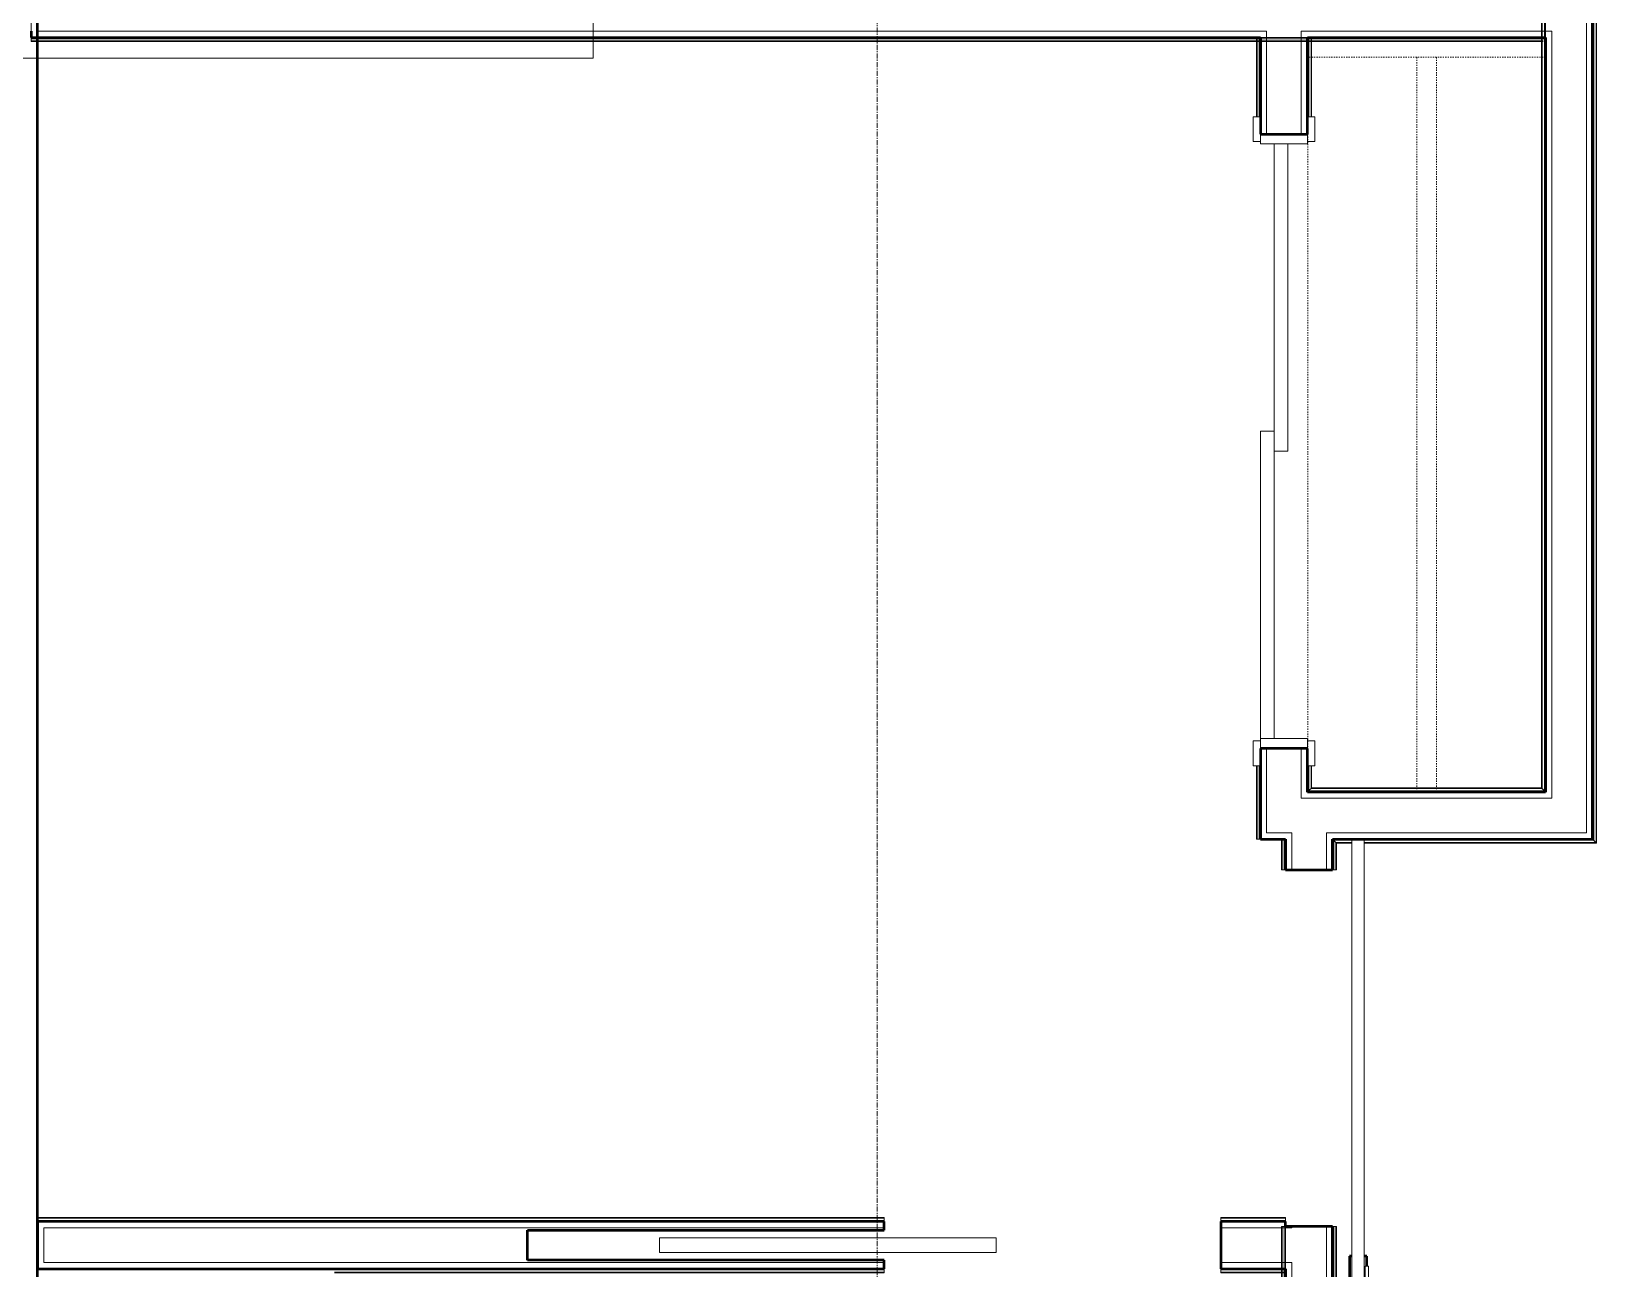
# Model space of a CAD drawing. Header units: inches. Extents: x -4218 to -1830, y 9767 to 12426.
# Drawn here: x -2912.7 to -2754.7, y 10522.5 to 10647.4 of the extents above; entities that cross this region are included whole.
import ezdxf

# ---------------------------------------------------------------- set-up
doc = ezdxf.new("R2010")
doc.units = ezdxf.units.IN
doc.header["$MEASUREMENT"] = 0
doc.linetypes.add('Dash', pattern=[0.25, 0.125, -0.125])
doc.linetypes.add('Grid Line 1_2_', pattern=[0.875, 0.5, -0.125, 0.125, -0.125])
for name, color, linetype, lineweight in [('0-1', 7, 'Continuous', 5), ('0-2', 253, 'Continuous', 9), ('A-AREA-IDEN', 2, 'Continuous', 9), ('A-DOOR-1', 7, 'Continuous', 9), ('A-DOOR-2', 50, 'Continuous', 20), ('A-DOOR-3', 250, 'Continuous', 50), ('A-DOOR-FRAM-1', 50, 'Continuous', 20), ('A-WALL-1', 250, 'Continuous', 50), ('A-WALL-2', 10, 'Continuous', 13), ('A-WALL-3', 254, 'Continuous', 9), ('A-WALL-4', 253, 'Continuous', 9), ('A-WALL-5', 252, 'Continuous', 9), ('A-WALL-6', 7, 'Continuous', 9), ('I-WALL-1', 250, 'Continuous', 50), ('I-WALL-3', 253, 'Continuous', 9), ('I-WALL-4', 252, 'Continuous', 9), ('Q-CASE-HDLN-1', 7, 'Dash', 9), ('S-GRID-1', 1, 'Grid Line 1_2_', 9)]:
    doc.layers.add(name, color=color, linetype=linetype, lineweight=lineweight)

# ---------------------------------------------------------------- blocks, each defined once
blk = doc.blocks.new('Basic Wall _ INT - W4BØF - _5_8 GYP - 2X4 WOOD_BATT_ - 5_8 GYP_ - ___-3182892-BACKGROUND - 3RD FLOOR')
at = {"layer": 'A-WALL-4'}
for p, q in [((-2781.32, 10565.87), (-2781.35, 10565.89)), ((-2781.15, 10565.69), (-2781.21, 10565.75)), ((-2781, 10565.54), (-2781.14, 10565.69)), ((-2780.94, 10565.48), (-2781, 10565.54)), ((-2781.35, 10476.16), (-2781.35, 10475.54)), ((-2781.35, 10475.52), (-2781.32, 10475.52)), ((-2781.21, 10475.52), (-2781.15, 10475.52)), ((-2781.14, 10475.52), (-2781, 10475.52)), ((-2781, 10475.54), (-2781, 10476.16)), ((-2781, 10475.52), (-2780.94, 10475.52))]:
    blk.add_line(p, q, dxfattribs=at)
at = {"layer": 'A-WALL-5'}
for p, q in [((-2781.35, 10565.89), (-2781.35, 10562.79)), ((-2781, 10562.79), (-2781, 10565.54)), ((-2781.35, 10562.79), (-2781.32, 10562.79)), ((-2781.21, 10562.79), (-2781.15, 10562.79)), ((-2781.14, 10562.79), (-2781, 10562.79)), ((-2781, 10562.79), (-2780.94, 10562.79)), ((-2781.32, 10526.79), (-2781.35, 10526.79)), ((-2781.35, 10526.79), (-2781.35, 10476.16)), ((-2781.15, 10526.79), (-2781.21, 10526.79)), ((-2781, 10526.79), (-2781.14, 10526.79)), ((-2780.94, 10526.79), (-2781, 10526.79)), ((-2781, 10476.16), (-2781, 10526.79)), ((-2781.31, 10475.52), (-2781.35, 10475.52)), ((-2781.22, 10475.52), (-2781.31, 10475.52)), ((-2781.22, 10475.54), (-2781.22, 10476.16)), ((-2780.94, 10475.52), (-2781.22, 10475.52)), ((-2780.94, 10475.54), (-2780.94, 10476.16))]:
    blk.add_line(p, q, dxfattribs=at)
at = {"layer": 'A-WALL-6'}
for p, q in [((-2781.35, 10565.89), (-2781.31, 10565.85)), ((-2781.22, 10562.79), (-2781.22, 10565.77)), ((-2780.94, 10562.79), (-2780.94, 10565.48)), ((-2781.31, 10562.79), (-2781.35, 10562.79)), ((-2781.22, 10562.79), (-2781.31, 10562.79)), ((-2780.94, 10562.79), (-2781.22, 10562.79)), ((-2781.35, 10526.79), (-2781.31, 10526.79)), ((-2781.31, 10526.79), (-2781.22, 10526.79)), ((-2781.22, 10476.16), (-2781.22, 10526.79)), ((-2781.22, 10526.79), (-2780.94, 10526.79)), ((-2780.94, 10476.16), (-2780.94, 10526.79))]:
    blk.add_line(p, q, dxfattribs=at)
at = {"layer": 'A-WALL-6', "flags": 128}
for points in [[(-2781.31, 10565.85), (-2781.28, 10565.83), (-2781.26, 10565.81), (-2781.25, 10565.79), (-2781.23, 10565.78), (-2781.23, 10565.77), (-2781.22, 10565.77)], [(-2781.22, 10565.77), (-2781.2, 10565.75), (-2781.15, 10565.69), (-2781.05, 10565.6), (-2780.94, 10565.48)]]:
    blk.add_lwpolyline(points, dxfattribs=at)
blk = doc.blocks.new('Basic Wall _ INT - W4BØF - _5_8 GYP - 2X4 WOOD_BATT_ - 5_8 GYP_ - ___-3182891-BACKGROUND - 3RD FLOOR')
at = {"layer": 'A-WALL-3'}
blk.add_line((-2786.1, 10526.79), (-2786.12, 10526.79), dxfattribs=at)
at = {"layer": 'A-WALL-4'}
for p, q in [((-2786.45, 10565.89), (-2786.51, 10565.89)), ((-2786.3, 10565.89), (-2786.45, 10565.89)), ((-2786.24, 10565.89), (-2786.3, 10565.89)), ((-2786.1, 10565.89), (-2786.12, 10565.89)), ((-2786.45, 10526.79), (-2786.51, 10526.79)), ((-2786.3, 10526.79), (-2786.45, 10526.79)), ((-2786.45, 10522.57), (-2786.45, 10526.78)), ((-2786.24, 10526.79), (-2786.3, 10526.79)), ((-2786.1, 10526.79), (-2786.1, 10522.54)), ((-2786.45, 10522.34), (-2786.45, 10522.39)), ((-2786.45, 10522.25), (-2786.45, 10522.34)), ((-2786.45, 10522.13), (-2786.45, 10522.25)), ((-2786.1, 10476.16), (-2786.1, 10475.54))]:
    blk.add_line(p, q, dxfattribs=at)
at = {"layer": 'A-WALL-5'}
for p, q in [((-2786.51, 10565.89), (-2786.22, 10565.89)), ((-2786.45, 10562.79), (-2786.45, 10565.89)), ((-2786.22, 10565.89), (-2786.14, 10565.89)), ((-2786.14, 10565.89), (-2786.1, 10565.89)), ((-2786.1, 10565.89), (-2786.1, 10562.79)), ((-2786.51, 10562.79), (-2786.45, 10562.79)), ((-2786.45, 10562.79), (-2786.3, 10562.79)), ((-2786.3, 10562.79), (-2786.24, 10562.79)), ((-2786.12, 10562.79), (-2786.1, 10562.79)), ((-2786.51, 10526.79), (-2786.22, 10526.79)), ((-2786.51, 10522.58), (-2786.51, 10526.78)), ((-2786.22, 10526.79), (-2786.22, 10522.55)), ((-2786.22, 10526.79), (-2786.14, 10526.79)), ((-2786.14, 10526.79), (-2786.1, 10526.79)), ((-2786.51, 10522.34), (-2786.51, 10522.39)), ((-2786.51, 10522.25), (-2786.51, 10522.34)), ((-2786.51, 10522.13), (-2786.51, 10522.25)), ((-2786.45, 10475.52), (-2786.45, 10522.13)), ((-2786.1, 10522.54), (-2786.1, 10476.16)), ((-2786.51, 10475.52), (-2786.45, 10475.52)), ((-2786.45, 10475.52), (-2786.3, 10475.52)), ((-2786.3, 10475.52), (-2786.24, 10475.52)), ((-2786.12, 10475.52), (-2786.1, 10475.52))]:
    blk.add_line(p, q, dxfattribs=at)
at = {"layer": 'A-WALL-6'}
for p, q in [((-2786.51, 10562.79), (-2786.51, 10565.89)), ((-2786.22, 10565.89), (-2786.22, 10562.79)), ((-2786.22, 10562.79), (-2786.51, 10562.79)), ((-2786.14, 10562.79), (-2786.22, 10562.79)), ((-2786.1, 10562.79), (-2786.14, 10562.79)), ((-2786.22, 10522.54), (-2786.22, 10475.52)), ((-2786.51, 10475.52), (-2786.51, 10522.13)), ((-2786.22, 10475.52), (-2786.51, 10475.52)), ((-2786.14, 10475.52), (-2786.22, 10475.52)), ((-2786.1, 10475.52), (-2786.14, 10475.52))]:
    blk.add_line(p, q, dxfattribs=at)
blk = doc.blocks.new('Basic Wall _ INT - W4BØF - _5_8 GYP - 2X4 WOOD_BATT_ - 5_8 GYP_ - ___-3182893-BACKGROUND - 3RD FLOOR')
at = {"layer": 'A-WALL-4'}
for p, q in [((-2912.07, 10527.7), (-2912.07, 10527.64)), ((-2912.07, 10527.64), (-2912.07, 10527.5)), ((-2912.07, 10527.49), (-2912.07, 10527.43)), ((-2912.07, 10527.31), (-2912.07, 10527.29))]:
    blk.add_line(p, q, dxfattribs=at)
at = {"layer": 'A-WALL-5'}
for p, q in [((-2912.07, 10527.41), (-2912.07, 10527.7)), ((-2826.62, 10527.64), (-2912.07, 10527.64)), ((-2912.07, 10527.33), (-2912.07, 10527.41)), ((-2912.07, 10527.29), (-2912.07, 10527.33)), ((-2912.07, 10527.29), (-2826.62, 10527.29)), ((-2826.62, 10527.64), (-2826.62, 10527.7)), ((-2826.62, 10527.5), (-2826.62, 10527.64)), ((-2826.62, 10527.43), (-2826.62, 10527.49)), ((-2826.62, 10527.29), (-2826.62, 10527.31)), ((-2792.62, 10527.7), (-2792.62, 10527.64)), ((-2792.62, 10527.64), (-2792.62, 10527.5)), ((-2786.1, 10527.64), (-2792.62, 10527.64)), ((-2792.62, 10527.49), (-2792.62, 10527.43)), ((-2792.62, 10527.31), (-2792.62, 10527.29)), ((-2792.62, 10527.29), (-2786.1, 10527.29)), ((-2786.1, 10527.64), (-2786.1, 10527.7)), ((-2786.1, 10527.5), (-2786.1, 10527.64)), ((-2786.1, 10527.43), (-2786.1, 10527.49)), ((-2786.1, 10527.29), (-2786.1, 10527.31))]:
    blk.add_line(p, q, dxfattribs=at)
at = {"layer": 'A-WALL-6'}
for p, q in [((-2826.62, 10527.7), (-2912.07, 10527.7)), ((-2826.62, 10527.41), (-2912.07, 10527.41)), ((-2826.62, 10527.7), (-2826.62, 10527.41)), ((-2826.62, 10527.41), (-2826.62, 10527.33)), ((-2826.62, 10527.33), (-2826.62, 10527.29)), ((-2792.62, 10527.41), (-2792.62, 10527.7)), ((-2786.1, 10527.7), (-2792.62, 10527.7)), ((-2786.1, 10527.41), (-2792.62, 10527.41)), ((-2792.62, 10527.33), (-2792.62, 10527.41)), ((-2792.62, 10527.29), (-2792.62, 10527.33)), ((-2786.1, 10527.7), (-2786.1, 10527.41)), ((-2786.1, 10527.41), (-2786.1, 10527.33)), ((-2786.1, 10527.33), (-2786.1, 10527.29))]:
    blk.add_line(p, q, dxfattribs=at)
blk = doc.blocks.new('Basic Wall _ INT - W4BØF - _5_8 GYP - 2X4 WOOD_BATT_ - 5_8 GYP_ - ___-3182894-BACKGROUND - 3RD FLOOR')
at = {"layer": 'A-WALL-3'}
for p, q in [((-2786.1, 10522.52), (-2786.1, 10522.54)), ((-2786.1, 10522.34), (-2786.1, 10522.4)), ((-2786.1, 10522.19), (-2786.1, 10522.33)), ((-2786.1, 10522.13), (-2786.1, 10522.19))]:
    blk.add_line(p, q, dxfattribs=at)
at = {"layer": 'A-WALL-4'}
for p, q in [((-2786.4, 10522.19), (-2786.51, 10522.19)), ((-2786.31, 10522.19), (-2786.39, 10522.19)), ((-2786.25, 10522.19), (-2786.3, 10522.19)), ((-2786.1, 10522.48), (-2786.1, 10522.43)), ((-2786.1, 10522.43), (-2786.1, 10522.41)), ((-2786.1, 10522.41), (-2786.1, 10522.34)), ((-2786.1, 10522.34), (-2786.1, 10522.25)), ((-2786.1, 10522.25), (-2786.1, 10522.13))]:
    blk.add_line(p, q, dxfattribs=at)
at = {"layer": 'A-WALL-5'}
for p, q in [((-2882.11, 10522.54), (-2826.62, 10522.54)), ((-2826.62, 10522.19), (-2882.11, 10522.19)), ((-2826.62, 10522.52), (-2826.62, 10522.54)), ((-2826.62, 10522.34), (-2826.62, 10522.4)), ((-2826.62, 10522.19), (-2826.62, 10522.33)), ((-2826.62, 10522.13), (-2826.62, 10522.19)), ((-2792.62, 10522.54), (-2792.62, 10522.52)), ((-2792.62, 10522.54), (-2786.1, 10522.54)), ((-2792.62, 10522.4), (-2792.62, 10522.34)), ((-2792.62, 10522.33), (-2792.62, 10522.19)), ((-2792.62, 10522.19), (-2792.62, 10522.13)), ((-2786.51, 10522.19), (-2792.62, 10522.19)), ((-2786.1, 10522.54), (-2786.1, 10522.5)), ((-2786.1, 10522.5), (-2786.1, 10522.48)), ((-2786.4, 10522.13), (-2786.51, 10522.13)), ((-2786.31, 10522.13), (-2786.39, 10522.13)), ((-2786.25, 10522.13), (-2786.3, 10522.13))]:
    blk.add_line(p, q, dxfattribs=at)
at = {"layer": 'A-WALL-6'}
for p, q in [((-2882.11, 10522.41), (-2826.62, 10522.41)), ((-2826.62, 10522.54), (-2826.62, 10522.5)), ((-2826.62, 10522.5), (-2826.62, 10522.41)), ((-2826.62, 10522.41), (-2826.62, 10522.13)), ((-2792.62, 10522.5), (-2792.62, 10522.54)), ((-2792.62, 10522.41), (-2792.62, 10522.5)), ((-2792.62, 10522.41), (-2786.1, 10522.41)), ((-2792.62, 10522.13), (-2792.62, 10522.41)), ((-2826.62, 10522.13), (-2882.11, 10522.13)), ((-2786.51, 10522.13), (-2792.62, 10522.13))]:
    blk.add_line(p, q, dxfattribs=at)
blk = doc.blocks.new('POCKET - FLUSH - 2-10 x 6-8-2882530-BACKGROUND - 3RD FLOOR')
at = {"layer": 'A-DOOR-2'}
for p, q in [((-39.67, -0.75), (-39.67, 0.75)), ((-39.67, 0.75), (-5.67, 0.75)), ((-5.67, 0.75), (-5.67, -0.75)), ((-5.67, -0.75), (-39.67, -0.75))]:
    blk.add_line(p, q, dxfattribs=at)
blk = doc.blocks.new('Basic Wall _ INT - W4BØF - _5_8 GYP - 2X4 WOOD_BATT_ - 5_8 GYP_ - ___-3182896-BACKGROUND - 3RD FLOOR')
at = {"layer": 'A-WALL-3'}
for p, q in [((-2788.97, 10646.79), (-2789.04, 10646.79)), ((-2788.83, 10646.79), (-2788.97, 10646.79)), ((-2788.76, 10646.79), (-2788.82, 10646.79)), ((-2788.62, 10646.79), (-2788.65, 10646.79))]:
    blk.add_line(p, q, dxfattribs=at)
at = {"layer": 'A-WALL-4'}
for p, q in [((-2789.04, 10646.79), (-2788.82, 10646.79)), ((-2788.97, 10646.6), (-2788.97, 10646.65)), ((-2788.97, 10646.51), (-2788.97, 10646.59)), ((-2788.97, 10646.4), (-2788.97, 10646.5)), ((-2788.82, 10646.79), (-2788.77, 10646.79)), ((-2788.77, 10646.79), (-2788.75, 10646.79)), ((-2788.75, 10646.79), (-2788.74, 10646.79)), ((-2788.74, 10646.79), (-2788.72, 10646.79)), ((-2788.72, 10646.79), (-2788.71, 10646.79)), ((-2788.71, 10646.79), (-2788.69, 10646.79)), ((-2788.62, 10574.67), (-2788.62, 10573.3))]:
    blk.add_line(p, q, dxfattribs=at)
at = {"layer": 'A-WALL-5'}
for p, q in [((-2789.04, 10646.6), (-2789.04, 10646.65)), ((-2789.04, 10646.51), (-2789.04, 10646.59)), ((-2789.04, 10646.4), (-2789.04, 10646.5)), ((-2788.97, 10638.8), (-2788.97, 10646.38)), ((-2788.69, 10646.79), (-2788.66, 10646.79)), ((-2788.66, 10646.79), (-2788.62, 10646.79)), ((-2788.62, 10646.79), (-2788.62, 10638.8)), ((-2788.97, 10565.89), (-2788.97, 10573.3)), ((-2788.62, 10573.3), (-2788.62, 10565.89)), ((-2789.04, 10565.89), (-2788.97, 10565.89)), ((-2788.97, 10565.89), (-2788.83, 10565.89)), ((-2788.82, 10565.89), (-2788.76, 10565.89)), ((-2788.65, 10565.89), (-2788.62, 10565.89))]:
    blk.add_line(p, q, dxfattribs=at)
at = {"layer": 'A-WALL-6'}
for p, q in [((-2789.04, 10638.8), (-2789.04, 10646.38)), ((-2788.75, 10646.79), (-2788.75, 10638.8)), ((-2789.04, 10565.89), (-2789.04, 10573.3)), ((-2788.75, 10573.3), (-2788.75, 10565.89)), ((-2788.75, 10565.89), (-2789.04, 10565.89)), ((-2788.66, 10565.89), (-2788.75, 10565.89)), ((-2788.62, 10565.89), (-2788.66, 10565.89))]:
    blk.add_line(p, q, dxfattribs=at)
blk = doc.blocks.new('Basic Wall _ INT - W4BØF - _5_8 GYP - 2X4 WOOD_BATT_ - 5_8 GYP_ - ___-3182895-BACKGROUND - 3RD FLOOR')
at = {"layer": 'A-WALL-3'}
for p, q in [((-2783.85, 10646.79), (-2783.87, 10646.79)), ((-2783.67, 10646.79), (-2783.73, 10646.79)), ((-2783.52, 10646.79), (-2783.67, 10646.79)), ((-2783.46, 10646.79), (-2783.52, 10646.79))]:
    blk.add_line(p, q, dxfattribs=at)
at = {"layer": 'A-WALL-4'}
for p, q in [((-2783.81, 10646.79), (-2783.75, 10646.79)), ((-2783.75, 10646.79), (-2783.46, 10646.79)), ((-2783.52, 10646.6), (-2783.52, 10646.65)), ((-2783.52, 10646.51), (-2783.52, 10646.59)), ((-2783.52, 10646.4), (-2783.52, 10646.5)), ((-2783.87, 10575.05), (-2783.87, 10573.3)), ((-2783.87, 10570.64), (-2783.85, 10570.67)), ((-2783.73, 10570.78), (-2783.67, 10570.84)), ((-2783.67, 10570.85), (-2783.52, 10570.99)), ((-2783.52, 10570.99), (-2783.46, 10571.06))]:
    blk.add_line(p, q, dxfattribs=at)
at = {"layer": 'A-WALL-5'}
for p, q in [((-2783.87, 10646.79), (-2783.83, 10646.79)), ((-2783.87, 10646.79), (-2783.87, 10638.8)), ((-2783.83, 10646.79), (-2783.81, 10646.79)), ((-2783.52, 10638.8), (-2783.52, 10646.38)), ((-2783.46, 10646.6), (-2783.46, 10646.65)), ((-2783.46, 10646.51), (-2783.46, 10646.59)), ((-2783.46, 10646.4), (-2783.46, 10646.5)), ((-2783.87, 10573.3), (-2783.87, 10570.64)), ((-2783.52, 10570.99), (-2783.52, 10573.3))]:
    blk.add_line(p, q, dxfattribs=at)
at = {"layer": 'A-WALL-6'}
for p, q in [((-2783.75, 10638.8), (-2783.75, 10646.79)), ((-2783.46, 10638.8), (-2783.46, 10646.38)), ((-2783.75, 10570.77), (-2783.75, 10573.3)), ((-2783.46, 10571.06), (-2783.46, 10573.3))]:
    blk.add_line(p, q, dxfattribs=at)
at = {"layer": 'A-WALL-6', "flags": 128}
for points in [[(-2783.75, 10570.77), (-2783.75, 10570.77), (-2783.76, 10570.76), (-2783.77, 10570.74), (-2783.79, 10570.73), (-2783.81, 10570.71), (-2783.83, 10570.69)], [(-2783.46, 10571.06), (-2783.58, 10570.94), (-2783.67, 10570.85), (-2783.73, 10570.79), (-2783.75, 10570.77)]]:
    blk.add_lwpolyline(points, dxfattribs=at)
blk = doc.blocks.new('SLIDING - FLUSH - 5-0 x 6-8-3203585-BACKGROUND - 3RD FLOOR')
at = {"layer": 'A-DOOR-1'}
for p, q in [((-30.25, 3), (-32.75, 3)), ((-32.75, 3), (-32.75, 2.25)), ((-32.75, 2.25), (-30.25, 2.25)), ((-30.25, 2.25), (-30.25, 3)), ((30.25, 3), (30.25, 2.25)), ((32.75, 3), (30.25, 3)), ((30.25, 2.25), (32.75, 2.25)), ((32.75, 2.25), (32.75, 3)), ((-30.25, -2.5), (-32.75, -2.5)), ((-32.75, -2.5), (-32.75, -3.25)), ((-30.25, -3.25), (-30.25, -2.5)), ((32.75, -2.5), (30.25, -2.5)), ((30.25, -2.5), (30.25, -3.25)), ((32.75, -3.25), (32.75, -2.5)), ((-32.75, -3.25), (-30.25, -3.25)), ((30.25, -3.25), (32.75, -3.25))]:
    blk.add_line(p, q, dxfattribs=at)
at = {"layer": 'A-DOOR-2'}
for p, q in [((1, 2.25), (-30, 2.25)), ((-30, 2.25), (-30, 0.87)), ((1, 0.87), (1, 2.25)), ((-30, 0.87), (1, 0.87)), ((30, 0.87), (-1, 0.87)), ((-1, 0.87), (-1, -0.5)), ((30, -0.5), (30, 0.87)), ((-1, -0.5), (30, -0.5))]:
    blk.add_line(p, q, dxfattribs=at)
at = {"layer": 'A-DOOR-FRAM-1'}
for p, q in [((-30, 2.25), (-31, 2.25)), ((-31, 2.25), (-31, -2.5)), ((-30, -2.5), (-30, 2.25)), ((31, 2.25), (30, 2.25)), ((30, 2.25), (30, -2.5)), ((31, -2.5), (31, 2.25)), ((-31, -2.5), (-30, -2.5)), ((30, -2.5), (31, -2.5))]:
    blk.add_line(p, q, dxfattribs=at)
blk = doc.blocks.new('Basic Wall _ INT - W4BØF - _5_8 GYP - 2X4 WOOD_BATT_ - 5_8 GYP_ - ___-3182898-BACKGROUND - 3RD FLOOR')
at = {"layer": 'A-WALL-3'}
for p, q in [((-2912.7, 10646.79), (-2912.7, 10646.77)), ((-2912.7, 10646.65), (-2912.7, 10646.59)), ((-2912.7, 10646.59), (-2912.7, 10646.44)), ((-2912.7, 10646.44), (-2912.7, 10646.38)), ((-2759.85, 10646.77), (-2759.85, 10646.79)), ((-2759.85, 10646.59), (-2759.85, 10646.65)), ((-2759.85, 10646.44), (-2759.85, 10646.59)), ((-2759.85, 10646.38), (-2759.85, 10646.44))]:
    blk.add_line(p, q, dxfattribs=at)
at = {"layer": 'A-WALL-4'}
for p, q in [((-2912.7, 10646.75), (-2912.7, 10646.79)), ((-2912.07, 10646.79), (-2912.7, 10646.79)), ((-2912.7, 10646.73), (-2912.7, 10646.75)), ((-2912.7, 10646.67), (-2912.7, 10646.73)), ((-2912.7, 10646.65), (-2912.7, 10646.67)), ((-2912.7, 10646.67), (-2912.7, 10646.67)), ((-2912.7, 10646.59), (-2912.7, 10646.65)), ((-2912.7, 10646.38), (-2912.7, 10646.59)), ((-2912.7, 10646.44), (-2912.07, 10646.44)), ((-2789.04, 10646.44), (-2788.92, 10646.44)), ((-2788.92, 10646.44), (-2788.83, 10646.44)), ((-2788.82, 10646.44), (-2788.77, 10646.44)), ((-2783.87, 10646.79), (-2788.62, 10646.79)), ((-2788.62, 10646.44), (-2788.02, 10646.44)), ((-2788, 10646.44), (-2783.89, 10646.44)), ((-2783.73, 10646.44), (-2783.67, 10646.44)), ((-2783.67, 10646.44), (-2783.58, 10646.44)), ((-2783.58, 10646.44), (-2783.46, 10646.44)), ((-2760.26, 10646.44), (-2760.17, 10646.44)), ((-2760.14, 10646.44), (-2760.08, 10646.44)), ((-2759.85, 10646.73), (-2759.85, 10646.71)), ((-2759.85, 10646.71), (-2759.85, 10646.69)), ((-2759.85, 10646.69), (-2759.85, 10646.68)), ((-2759.85, 10646.68), (-2759.85, 10646.67)), ((-2759.85, 10646.67), (-2759.85, 10646.67)), ((-2759.85, 10646.67), (-2759.85, 10646.38))]:
    blk.add_line(p, q, dxfattribs=at)
at = {"layer": 'A-WALL-5'}
for p, q in [((-2912.7, 10646.67), (-2912.07, 10646.67)), ((-2912.7, 10646.38), (-2912.07, 10646.38)), ((-2788.62, 10646.79), (-2912.07, 10646.79)), ((-2912.07, 10646.44), (-2789.04, 10646.44)), ((-2789.04, 10646.38), (-2788.92, 10646.38)), ((-2788.92, 10646.38), (-2788.83, 10646.38)), ((-2788.82, 10646.38), (-2788.77, 10646.38)), ((-2788.62, 10646.67), (-2788, 10646.67)), ((-2788.62, 10646.38), (-2788.02, 10646.38)), ((-2788, 10646.67), (-2783.88, 10646.67)), ((-2788, 10646.38), (-2783.9, 10646.38)), ((-2759.85, 10646.79), (-2783.87, 10646.79)), ((-2783.73, 10646.38), (-2783.67, 10646.38)), ((-2783.67, 10646.38), (-2783.58, 10646.38)), ((-2783.58, 10646.38), (-2783.46, 10646.38)), ((-2783.46, 10646.44), (-2760.26, 10646.44)), ((-2760.26, 10646.38), (-2760.17, 10646.38)), ((-2760.14, 10646.38), (-2760.08, 10646.38)), ((-2759.85, 10646.79), (-2759.85, 10646.75)), ((-2759.85, 10646.75), (-2759.85, 10646.73))]:
    blk.add_line(p, q, dxfattribs=at)
at = {"layer": 'A-WALL-6'}
for p, q in [((-2912.07, 10646.67), (-2788.62, 10646.67)), ((-2912.07, 10646.38), (-2789.04, 10646.38)), ((-2783.88, 10646.67), (-2759.85, 10646.67)), ((-2783.46, 10646.38), (-2760.26, 10646.38))]:
    blk.add_line(p, q, dxfattribs=at)
blk = doc.blocks.new('Basic Wall _ INT - W4BØF - _5_8 GYP - 2X4 WOOD_BATT_ - 5_8 GYP_ - ___-3182900-BACKGROUND - 3RD FLOOR')
at = {"layer": 'A-WALL-4'}
for p, q in [((-2755.1, 10565.89), (-2755.07, 10565.87)), ((-2754.96, 10565.75), (-2754.9, 10565.69)), ((-2754.89, 10565.69), (-2754.75, 10565.54)), ((-2754.75, 10565.54), (-2754.69, 10565.48))]:
    blk.add_line(p, q, dxfattribs=at)
at = {"layer": 'A-WALL-5'}
for p, q in [((-2755.07, 10673.55), (-2755.1, 10673.55)), ((-2755.1, 10565.89), (-2755.1, 10673.55)), ((-2754.9, 10673.55), (-2754.96, 10673.55)), ((-2754.75, 10673.55), (-2754.89, 10673.55)), ((-2754.69, 10673.55), (-2754.75, 10673.55)), ((-2754.75, 10673.55), (-2754.75, 10565.54))]:
    blk.add_line(p, q, dxfattribs=at)
at = {"layer": 'A-WALL-6'}
for p, q in [((-2755.1, 10673.55), (-2755.06, 10673.55)), ((-2755.06, 10673.55), (-2754.97, 10673.55)), ((-2754.97, 10565.77), (-2754.97, 10673.55)), ((-2754.97, 10673.55), (-2754.69, 10673.55)), ((-2754.69, 10673.55), (-2754.69, 10565.48))]:
    blk.add_line(p, q, dxfattribs=at)
at = {"layer": 'A-WALL-6', "flags": 128}
for points in [[(-2754.97, 10565.77), (-2754.98, 10565.77), (-2754.98, 10565.78), (-2755, 10565.79), (-2755.01, 10565.81), (-2755.03, 10565.83), (-2755.06, 10565.85)], [(-2754.69, 10565.48), (-2754.8, 10565.6), (-2754.9, 10565.69), (-2754.95, 10565.75), (-2754.97, 10565.77)]]:
    blk.add_lwpolyline(points, dxfattribs=at)
blk = doc.blocks.new('Basic Wall _ INT - W4BØF - _5_8 GYP - 2X4 WOOD_BATT_ - 5_8 GYP_ - ___-3182899-BACKGROUND - 3RD FLOOR')
at = {"layer": 'A-WALL-4'}
for p, q in [((-2760.2, 10651.95), (-2760.2, 10651.84)), ((-2760.2, 10651.84), (-2760.2, 10651.74)), ((-2760.2, 10651.74), (-2760.2, 10651.69)), ((-2760.2, 10651.54), (-2760.2, 10650.92)), ((-2760.2, 10650.87), (-2760.2, 10647.42)), ((-2759.85, 10646.79), (-2759.85, 10651.54)), ((-2760.2, 10647.41), (-2760.2, 10646.79)), ((-2760.2, 10646.65), (-2760.2, 10646.59)), ((-2760.2, 10646.59), (-2760.2, 10646.5)), ((-2760.2, 10646.5), (-2760.2, 10646.38)), ((-2760.26, 10571.06), (-2760.2, 10570.99)), ((-2760.2, 10570.99), (-2760.05, 10570.85)), ((-2760.05, 10570.84), (-2759.99, 10570.78)), ((-2759.87, 10570.67), (-2759.85, 10570.64))]:
    blk.add_line(p, q, dxfattribs=at)
at = {"layer": 'A-WALL-5'}
for p, q in [((-2760.2, 10673.55), (-2760.26, 10673.55)), ((-2760.05, 10673.55), (-2760.2, 10673.55)), ((-2760.2, 10673.55), (-2760.2, 10651.95)), ((-2759.99, 10673.55), (-2760.05, 10673.55)), ((-2759.85, 10673.55), (-2759.87, 10673.55)), ((-2759.85, 10651.54), (-2759.85, 10673.55)), ((-2760.26, 10651.95), (-2760.26, 10651.84)), ((-2760.26, 10651.84), (-2760.26, 10651.74)), ((-2760.26, 10651.74), (-2760.26, 10651.69)), ((-2760.26, 10651.54), (-2760.26, 10650.86)), ((-2760.26, 10650.86), (-2760.26, 10647.42)), ((-2759.97, 10651.54), (-2759.97, 10650.92)), ((-2759.97, 10650.9), (-2759.97, 10647.42)), ((-2760.26, 10647.41), (-2760.26, 10646.79)), ((-2759.97, 10647.41), (-2759.97, 10646.79)), ((-2760.26, 10646.65), (-2760.26, 10646.59)), ((-2760.26, 10646.59), (-2760.26, 10646.5)), ((-2760.26, 10646.5), (-2760.26, 10646.38)), ((-2760.2, 10646.38), (-2760.2, 10570.99)), ((-2759.85, 10570.64), (-2759.85, 10646.79))]:
    blk.add_line(p, q, dxfattribs=at)
at = {"layer": 'A-WALL-6'}
for p, q in [((-2760.26, 10673.55), (-2759.97, 10673.55)), ((-2760.26, 10673.55), (-2760.26, 10651.95)), ((-2759.97, 10673.55), (-2759.97, 10651.54)), ((-2759.97, 10673.55), (-2759.89, 10673.55)), ((-2759.89, 10673.55), (-2759.85, 10673.55)), ((-2760.26, 10646.38), (-2760.26, 10571.06)), ((-2759.97, 10646.79), (-2759.97, 10570.77))]:
    blk.add_line(p, q, dxfattribs=at)
at = {"layer": 'A-WALL-6', "flags": 128}
for points in [[(-2759.97, 10570.77), (-2759.99, 10570.79), (-2760.05, 10570.85), (-2760.14, 10570.94), (-2760.26, 10571.06)], [(-2759.89, 10570.69), (-2759.91, 10570.71), (-2759.93, 10570.73), (-2759.95, 10570.74), (-2759.96, 10570.76), (-2759.97, 10570.77), (-2759.97, 10570.77)]]:
    blk.add_lwpolyline(points, dxfattribs=at)
blk = doc.blocks.new('Basic Wall _ INT - W4BØF - _5_8 GYP - 2X4 WOOD_BATT_ - 5_8 GYP_ - ___-3182902-BACKGROUND - 3RD FLOOR')
at = {"layer": 'A-WALL-4'}
for p, q in [((-2783.85, 10570.67), (-2783.87, 10570.64)), ((-2783.67, 10570.84), (-2783.73, 10570.78)), ((-2783.52, 10570.99), (-2783.67, 10570.85)), ((-2783.46, 10571.06), (-2783.52, 10570.99)), ((-2760.2, 10570.99), (-2760.26, 10571.06)), ((-2760.05, 10570.85), (-2760.2, 10570.99)), ((-2759.99, 10570.78), (-2760.05, 10570.84)), ((-2759.85, 10570.64), (-2759.87, 10570.67))]:
    blk.add_line(p, q, dxfattribs=at)
at = {"layer": 'A-WALL-5'}
for p, q in [((-2759.85, 10570.64), (-2783.87, 10570.64)), ((-2783.52, 10570.99), (-2760.2, 10570.99))]:
    blk.add_line(p, q, dxfattribs=at)
at = {"layer": 'A-WALL-6'}
for p, q in [((-2759.97, 10570.77), (-2783.75, 10570.77)), ((-2783.46, 10571.06), (-2760.26, 10571.06))]:
    blk.add_line(p, q, dxfattribs=at)
at = {"layer": 'A-WALL-6', "flags": 128}
for points in [[(-2783.83, 10570.69), (-2783.81, 10570.71), (-2783.79, 10570.73), (-2783.77, 10570.74), (-2783.76, 10570.76), (-2783.75, 10570.77), (-2783.75, 10570.77)], [(-2783.75, 10570.77), (-2783.73, 10570.79), (-2783.67, 10570.85), (-2783.58, 10570.94), (-2783.46, 10571.06)], [(-2760.26, 10571.06), (-2760.14, 10570.94), (-2760.05, 10570.85), (-2759.99, 10570.79), (-2759.97, 10570.77)], [(-2759.97, 10570.77), (-2759.97, 10570.77), (-2759.96, 10570.76), (-2759.95, 10570.74), (-2759.93, 10570.73), (-2759.91, 10570.71), (-2759.89, 10570.69)]]:
    blk.add_lwpolyline(points, dxfattribs=at)
blk = doc.blocks.new('Basic Wall _ INT - W4BØF - _5_8 GYP - 2X4 WOOD_BATT_ - 5_8 GYP_ - ___-3182901-BACKGROUND - 3RD FLOOR')
at = {"layer": 'A-WALL-4'}
for p, q in [((-2781.35, 10565.89), (-2781.32, 10565.87)), ((-2781.21, 10565.75), (-2781.15, 10565.69)), ((-2781.14, 10565.69), (-2781, 10565.54)), ((-2781, 10565.54), (-2780.94, 10565.48)), ((-2755.07, 10565.87), (-2755.1, 10565.89)), ((-2754.9, 10565.69), (-2754.96, 10565.75)), ((-2754.75, 10565.54), (-2754.89, 10565.69)), ((-2754.69, 10565.48), (-2754.75, 10565.54))]:
    blk.add_line(p, q, dxfattribs=at)
at = {"layer": 'A-WALL-5'}
for p, q in [((-2755.1, 10565.89), (-2781.35, 10565.89)), ((-2781, 10565.54), (-2779.4, 10565.54)), ((-2778.15, 10565.54), (-2754.75, 10565.54))]:
    blk.add_line(p, q, dxfattribs=at)
at = {"layer": 'A-WALL-6'}
for p, q in [((-2781.31, 10565.85), (-2781.35, 10565.89)), ((-2781.22, 10565.77), (-2779.4, 10565.77)), ((-2780.94, 10565.48), (-2779.4, 10565.48)), ((-2778.15, 10565.77), (-2754.97, 10565.77)), ((-2778.15, 10565.48), (-2754.69, 10565.48))]:
    blk.add_line(p, q, dxfattribs=at)
at = {"layer": 'A-WALL-6', "flags": 128}
for points in [[(-2781.22, 10565.77), (-2781.23, 10565.77), (-2781.23, 10565.78), (-2781.25, 10565.79), (-2781.26, 10565.81), (-2781.28, 10565.83), (-2781.31, 10565.85)], [(-2780.94, 10565.48), (-2781.05, 10565.6), (-2781.15, 10565.69), (-2781.2, 10565.75), (-2781.22, 10565.77)], [(-2755.06, 10565.85), (-2755.03, 10565.83), (-2755.01, 10565.81), (-2755, 10565.79), (-2754.98, 10565.78), (-2754.98, 10565.77), (-2754.97, 10565.77)], [(-2754.97, 10565.77), (-2754.95, 10565.75), (-2754.9, 10565.69), (-2754.8, 10565.6), (-2754.69, 10565.48)]]:
    blk.add_lwpolyline(points, dxfattribs=at)
blk = doc.blocks.new('BARN - FLUSH - 3-0 x 7-0 BARN DOOR-2961666-BACKGROUND - 3RD FLOOR')
at = {"layer": 'A-DOOR-1'}
for p, q in [((21, -4.32), (-60, -4.32)), ((-60, -4.95), (-60, -4.32)), ((-52, -4.07), (-26, -4.07)), ((21, -4.32), (21, -4.95)), ((-60, -5.57), (-60, -4.95)), ((-60, -5.57), (21, -5.57)), ((-54.5, -5.67), (-56, -5.67)), ((-56, -5.67), (-56, -6)), ((-54.5, -6), (-56, -6)), ((-54.5, -6), (-54.5, -5.67)), ((-23.5, -6), (-23.5, -5.67)), ((-22, -5.67), (-23.5, -5.67)), ((-22, -6), (-23.5, -6)), ((-22, -5.67), (-22, -6)), ((21, -4.95), (21, -5.57))]:
    blk.add_line(p, q, dxfattribs=at)
at = {"layer": 'A-DOOR-3'}
for p, q in [((-52, -4.07), (-57, -4.07)), ((-57, -4.07), (-57, -4.32)), ((-52, -4.33), (-52, -4.07)), ((-21, -4.07), (-26, -4.07)), ((-26, -4.07), (-26, -4.32)), ((-21, -4.32), (-21, -4.07)), ((-57, -5.57), (-57, -5.82)), ((-57, -5.82), (-56, -5.82)), ((-54.5, -5.82), (-23.5, -5.82)), ((-22, -5.82), (-21, -5.82)), ((-21, -5.82), (-21, -5.57))]:
    blk.add_line(p, q, dxfattribs=at)
blk = doc.blocks.new('OD_CW_Closet - OD_CW_Closet-2508933-BACKGROUND - 3RD FLOOR')
at = {"layer": 'Q-CASE-HDLN-1'}
for p, q in [((74.9, 24), (0.74, 24)), ((0.74, 24), (0.74, 0)), ((74.9, 0), (74.9, 24)), ((0.74, 13), (74.9, 13)), ((0.74, 11), (74.9, 11)), ((0.74, 0), (74.9, 0))]:
    blk.add_line(p, q, dxfattribs=at)
blk = doc.blocks.new('CTR - 1st Phase - Unit Layouts_rvt-1-BACKGROUND - 3RD FLOOR')
at = {"layer": 'A-WALL-1'}
for p, q in [((-2755.1, 10570.64), (-2755.1, 10673.55)), ((-2912.7, 10647.42), (-2912.7, 10646.79)), ((-2912.7, 10646.79), (-2788.62, 10646.79)), ((-2788.62, 10646.79), (-2788.62, 10637.05)), ((-2783.87, 10637.05), (-2783.87, 10646.79)), ((-2783.87, 10646.79), (-2759.85, 10646.79)), ((-2759.85, 10646.79), (-2759.85, 10570.64)), ((-2788.62, 10637.05), (-2783.87, 10637.05)), ((-2783.87, 10575.05), (-2788.62, 10575.05)), ((-2788.62, 10575.05), (-2788.62, 10565.89)), ((-2783.87, 10570.64), (-2783.87, 10575.05)), ((-2759.85, 10570.64), (-2783.87, 10570.64)), ((-2755.1, 10566.52), (-2755.1, 10570.64)), ((-2755.1, 10565.89), (-2755.1, 10566.52)), ((-2788.62, 10565.89), (-2788, 10565.89)), ((-2788, 10565.89), (-2786.1, 10565.89)), ((-2786.1, 10565.89), (-2786.1, 10562.79)), ((-2781.35, 10562.79), (-2781.35, 10565.89)), ((-2781.35, 10565.89), (-2755.1, 10565.89)), ((-2786.1, 10562.79), (-2781.35, 10562.79)), ((-2826.62, 10527.29), (-2912.07, 10527.29)), ((-2912.07, 10527.29), (-2912.07, 10526.66)), ((-2826.62, 10526.41), (-2826.62, 10527.29)), ((-2786.1, 10527.29), (-2792.62, 10527.29)), ((-2792.62, 10527.29), (-2792.62, 10522.54)), ((-2786.1, 10526.79), (-2786.1, 10527.29)), ((-2912.07, 10526.66), (-2912.07, 10523.16)), ((-2862.62, 10523.41), (-2862.62, 10526.41)), ((-2862.62, 10526.41), (-2826.62, 10526.41)), ((-2781.35, 10526.79), (-2786.1, 10526.79)), ((-2781.35, 10475.52), (-2781.35, 10526.79)), ((-2912.07, 10523.16), (-2912.07, 10522.54)), ((-2912.07, 10522.54), (-2826.62, 10522.54)), ((-2826.62, 10523.41), (-2862.62, 10523.41)), ((-2826.62, 10522.54), (-2826.62, 10523.41)), ((-2792.62, 10522.54), (-2786.1, 10522.54)), ((-2786.1, 10522.54), (-2786.1, 10475.52))]:
    blk.add_line(p, q, dxfattribs=at)
at = {"layer": 'A-WALL-2'}
for p, q in [((-2755.72, 10570.64), (-2755.72, 10672.93)), ((-2788, 10647.42), (-2912.07, 10647.42)), ((-2788, 10647.42), (-2788, 10646.79)), ((-2784.5, 10647.42), (-2784.5, 10646.79)), ((-2759.85, 10647.42), (-2784.5, 10647.42)), ((-2759.22, 10647.42), (-2759.85, 10647.42)), ((-2759.22, 10570.64), (-2759.22, 10647.42)), ((-2788, 10646.79), (-2788, 10637.05)), ((-2784.5, 10646.79), (-2784.5, 10637.05)), ((-2788, 10575.05), (-2788, 10566.52)), ((-2784.5, 10575.05), (-2784.5, 10570.02)), ((-2783.87, 10570.02), (-2784.5, 10570.02)), ((-2759.22, 10570.02), (-2783.87, 10570.02)), ((-2759.22, 10570.64), (-2759.22, 10570.02)), ((-2755.72, 10570.64), (-2755.72, 10570.02)), ((-2755.72, 10570.02), (-2755.72, 10566.52)), ((-2785.47, 10566.52), (-2788, 10566.52)), ((-2785.47, 10566.52), (-2785.47, 10565.89)), ((-2781.97, 10566.52), (-2781.97, 10565.89)), ((-2755.72, 10566.52), (-2781.97, 10566.52)), ((-2785.47, 10565.89), (-2785.47, 10562.79)), ((-2781.97, 10565.89), (-2781.97, 10562.79)), ((-2911.45, 10526.66), (-2911.45, 10523.16)), ((-2911.45, 10526.66), (-2826.62, 10526.66)), ((-2792.62, 10526.66), (-2786.1, 10526.66)), ((-2786.1, 10526.66), (-2785.47, 10526.66)), ((-2785.47, 10526.79), (-2785.47, 10526.66)), ((-2781.97, 10526.79), (-2781.97, 10476.14)), ((-2911.45, 10523.16), (-2826.62, 10523.16)), ((-2792.62, 10523.16), (-2786.1, 10523.16)), ((-2786.1, 10523.16), (-2785.47, 10523.16)), ((-2785.47, 10523.16), (-2785.47, 10476.14))]:
    blk.add_line(p, q, dxfattribs=at)
at = {"layer": 'A-WALL-3'}
for p, q in [((-2912.7, 10646.79), (-2912.7, 10651.54)), ((-2912.7, 10646.79), (-2912.07, 10646.79)), ((-2789.04, 10646.79), (-2788.77, 10646.79)), ((-2788.62, 10646.65), (-2788.62, 10646.6)), ((-2788.62, 10646.59), (-2788.62, 10646.51)), ((-2788.62, 10646.5), (-2788.62, 10646.4)), ((-2783.87, 10646.6), (-2783.87, 10646.65)), ((-2783.87, 10646.51), (-2783.87, 10646.59)), ((-2783.87, 10646.4), (-2783.87, 10646.5)), ((-2783.73, 10646.79), (-2783.46, 10646.79)), ((-2760.26, 10646.79), (-2760.17, 10646.79)), ((-2760.14, 10646.79), (-2760.08, 10646.79)), ((-2759.85, 10646.65), (-2759.85, 10646.38)), ((-2788.62, 10574.67), (-2788.62, 10573.3)), ((-2783.87, 10573.3), (-2783.87, 10575.05)), ((-2786.51, 10522.54), (-2786.4, 10522.54)), ((-2786.39, 10522.54), (-2786.31, 10522.54)), ((-2786.3, 10522.54), (-2786.25, 10522.54))]:
    blk.add_line(p, q, dxfattribs=at)
at = {"layer": 'A-WALL-4'}
for p, q in [((-2755.1, 10570.64), (-2755.1, 10673.55)), ((-2912.07, 10646.79), (-2789.04, 10646.79)), ((-2788.62, 10646.38), (-2788.62, 10638.8)), ((-2783.87, 10638.8), (-2783.87, 10646.38)), ((-2783.46, 10646.79), (-2760.26, 10646.79)), ((-2759.85, 10646.38), (-2759.85, 10570.64)), ((-2783.87, 10637.05), (-2788.62, 10637.05)), ((-2788.62, 10575.05), (-2783.87, 10575.05)), ((-2788.62, 10573.3), (-2788.62, 10565.89)), ((-2783.87, 10570.64), (-2783.87, 10573.3)), ((-2759.85, 10570.64), (-2783.87, 10570.64)), ((-2755.1, 10570.64), (-2755.1, 10565.89)), ((-2786.24, 10565.89), (-2786.51, 10565.89)), ((-2786.1, 10565.89), (-2786.1, 10562.79)), ((-2781.35, 10562.79), (-2781.35, 10565.89)), ((-2781.35, 10565.89), (-2755.1, 10565.89)), ((-2826.62, 10527.29), (-2912.07, 10527.29)), ((-2912.07, 10522.54), (-2912.07, 10527.29)), ((-2786.1, 10527.29), (-2792.62, 10527.29)), ((-2781.35, 10476.16), (-2781.35, 10526.79)), ((-2882.11, 10522.54), (-2826.62, 10522.54)), ((-2792.62, 10522.54), (-2786.51, 10522.54))]:
    blk.add_line(p, q, dxfattribs=at)
at = {"layer": 'A-WALL-5'}
for p, q in [((-2786.51, 10565.89), (-2788.62, 10565.89)), ((-2781.35, 10562.79), (-2786.1, 10562.79)), ((-2826.62, 10527.29), (-2826.62, 10526.41)), ((-2792.62, 10522.54), (-2792.62, 10527.29)), ((-2786.1, 10527.29), (-2786.1, 10526.79)), ((-2826.62, 10526.41), (-2862.62, 10526.41)), ((-2862.62, 10526.41), (-2862.62, 10523.41)), ((-2786.1, 10526.79), (-2781.35, 10526.79)), ((-2862.62, 10523.41), (-2826.62, 10523.41)), ((-2826.62, 10523.41), (-2826.62, 10522.54))]:
    blk.add_line(p, q, dxfattribs=at)
at = {"layer": '0-2'}
for name, p in [('Basic Wall _ INT - W4BØF - _5_8 GYP - 2X4 WOOD_BATT_ - 5_8 GYP_ - ___-3182899-BACKGROUND - 3RD FLOOR', (0, 0)), ('Basic Wall _ INT - W4BØF - _5_8 GYP - 2X4 WOOD_BATT_ - 5_8 GYP_ - ___-3182900-BACKGROUND - 3RD FLOOR', (0, 0)), ('Basic Wall _ INT - W4BØF - _5_8 GYP - 2X4 WOOD_BATT_ - 5_8 GYP_ - ___-3182898-BACKGROUND - 3RD FLOOR', (0, 0)), ('Basic Wall _ INT - W4BØF - _5_8 GYP - 2X4 WOOD_BATT_ - 5_8 GYP_ - ___-3182896-BACKGROUND - 3RD FLOOR', (0, 0)), ('Basic Wall _ INT - W4BØF - _5_8 GYP - 2X4 WOOD_BATT_ - 5_8 GYP_ - ___-3182895-BACKGROUND - 3RD FLOOR', (0, 0)), ('Basic Wall _ INT - W4BØF - _5_8 GYP - 2X4 WOOD_BATT_ - 5_8 GYP_ - ___-3182902-BACKGROUND - 3RD FLOOR', (0, 0)), ('Basic Wall _ INT - W4BØF - _5_8 GYP - 2X4 WOOD_BATT_ - 5_8 GYP_ - ___-3182891-BACKGROUND - 3RD FLOOR', (0, 0)), ('Basic Wall _ INT - W4BØF - _5_8 GYP - 2X4 WOOD_BATT_ - 5_8 GYP_ - ___-3182892-BACKGROUND - 3RD FLOOR', (0, 0)), ('Basic Wall _ INT - W4BØF - _5_8 GYP - 2X4 WOOD_BATT_ - 5_8 GYP_ - ___-3182901-BACKGROUND - 3RD FLOOR', (0, 0)), ('Basic Wall _ INT - W4BØF - _5_8 GYP - 2X4 WOOD_BATT_ - 5_8 GYP_ - ___-3182893-BACKGROUND - 3RD FLOOR', (0, 0)), ('POCKET - FLUSH - 2-10 x 6-8-2882530-BACKGROUND - 3RD FLOOR', (-2809.62, 10524.91)), ('Basic Wall _ INT - W4BØF - _5_8 GYP - 2X4 WOOD_BATT_ - 5_8 GYP_ - ___-3182894-BACKGROUND - 3RD FLOOR', (0, 0))]:
    blk.add_blockref(name, p, dxfattribs=at)
for name, p, rotation in [('OD_CW_Closet - OD_CW_Closet-2508933-BACKGROUND - 3RD FLOOR', (-2783.85, 10645.54), 269.9999999999512), ('SLIDING - FLUSH - 5-0 x 6-8-3203585-BACKGROUND - 3RD FLOOR', (-2786.37, 10606.05), 89.99999999999191), ('BARN - FLUSH - 3-0 x 7-0 BARN DOOR-2961666-BACKGROUND - 3RD FLOOR', (-2783.72, 10544.79), 89.99999999996912)]:
    blk.add_blockref(name, p, dxfattribs=dict(at, rotation=rotation))
blk = doc.blocks.new('CTR - 1st Phase - Common Walls_rvt-1-BACKGROUND - 3RD FLOOR')
at = {"layer": 'I-WALL-1'}
blk.add_line((-2912.07, 10458.16), (-2912.07, 10651.92), dxfattribs=at)
at = {"layer": 'I-WALL-3'}
for p, q in [((-2912.07, 10646.79), (-2912.07, 10647.42)), ((-2912.07, 10646.59), (-2912.07, 10646.65)), ((-2912.07, 10646.5), (-2912.07, 10646.59)), ((-2912.07, 10646.38), (-2912.07, 10646.5)), ((-2912.07, 10527.43), (-2912.07, 10527.7)), ((-2912.07, 10522.54), (-2912.07, 10527.29))]:
    blk.add_line(p, q, dxfattribs=at)
at = {"layer": 'I-WALL-4'}
blk.add_line((-2912.07, 10527.7), (-2912.07, 10646.38), dxfattribs=at)

msp = doc.modelspace()

# ---------------------------------------------------------------- linework, layer by layer
at = {"layer": 'A-AREA-IDEN', "flags": 128}
msp.add_lwpolyline([(-2940.47, 10666.22), (-2855.97, 10666.22), (-2855.97, 10644.72), (-2940.47, 10644.72)], close=True, dxfattribs=at)
at = {"layer": 'S-GRID-1'}
msp.add_line((-2827.32, 9836.18), (-2827.32, 12376.81), dxfattribs=at)

# ---------------------------------------------------------------- block references
at = {"layer": '0-1'}
for name in ['CTR - 1st Phase - Unit Layouts_rvt-1-BACKGROUND - 3RD FLOOR', 'CTR - 1st Phase - Common Walls_rvt-1-BACKGROUND - 3RD FLOOR']:
    msp.add_blockref(name, (0, 0), dxfattribs=at)

doc.saveas('drawing.dxf')
